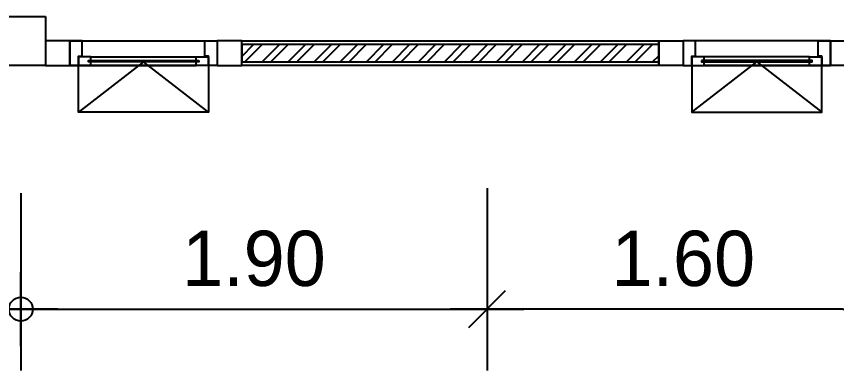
# Model space of a CAD drawing. Header units: inches. Extents: x -1366 to 1207, y -585 to 2554.
# Drawn here: x 729.733 to 733.076, y 2020.291 to 2021.733 of the extents above; entities that cross this region are included whole.
import ezdxf

# ---------------------------------------------------------------- set-up
doc = ezdxf.new("R2010")
doc.units = ezdxf.units.IN
doc.header["$MEASUREMENT"] = 0
doc.header["$PDSIZE"] = 0.05
doc.layers.get('DEFPOINTS').update_dxf_attribs({"linetype": 'CONTINUOUS'})
for name, color, linetype in [('COLM', 3, 'CONTINUOUS'), ('DIM', 7, 'CONTINUOUS'), ('WALL', 7, 'CONTINUOUS'), ('WALL_HATC', 251, 'CONTINUOUS'), ('wind', 7, 'CONTINUOUS')]:
    doc.layers.add(name, color=color, linetype=linetype)
doc.styles.add('style10', font='THSarabun.ttf')
doc.dimstyles.new('C-L100', dxfattribs={"dimtxt": 0.225, "dimasz": 0.15, "dimexe": 0.25, "dimexo": 0, "dimgap": 0.09, "dimtad": 1, "dimtih": 1, "dimtoh": 1, "dimzin": 0, "dimdsep": 46, "dimtxsty": 'style10', "dimblk1": 'B-2', "dimblk2": 'B-3', "dimsah": 1, "dimcen": 0.09, "dimdle": 0.18, "dimclrd": 1, "dimclre": 7, "dimclrt": 4, "dimadec": 0, "dimazin": 0, "dimtfac": 1, "dimtix": 1, "dimtmove": 2, "dimatfit": 3, "dimldrblk": 'B-2', "dimfxl": 1, "dimtolj": 1, "dimtzin": 0, "dimarcsym": 0})

# ---------------------------------------------------------------- blocks, each defined once
blk = doc.blocks.new('B-2')
at = {"layer": 'DIM', "color": 2}
blk.add_line((0, 1), (0, -1), dxfattribs=at)
at = {"layer": 'DIM'}
blk.add_line((-1, 0), (1, 0), dxfattribs=at)
at = {"layer": 'DIM', "color": 2}
blk.add_circle((0, 0), 0.325, dxfattribs=at)
blk = doc.blocks.new('B-3')
at = {"layer": 'DIM', "color": 7}
blk.add_line((-0.495, -0.495), (0.495, 0.495), dxfattribs=at)
at = {"layer": 'DIM'}
blk.add_line((-1, 0), (1, 0), dxfattribs=at)
blk = doc.blocks.new('*D751')
at = {"layer": 'DEFPOINTS', "color": 0, "transparency": 16777216}
for p in [(727.3515, 2021.0338), (729.7515, 2021.0134), (727.3515, 2020.541)]:
    blk.add_point(p, dxfattribs=at)
at = {"layer": 'DIM', "color": 7, "lineweight": -2, "transparency": 16777216}
for p, q in [((727.3515, 2021.0338), (727.3515, 2020.291)), ((729.7515, 2021.0134), (729.7515, 2020.291))]:
    blk.add_line(p, q, dxfattribs=at)
at = {"layer": 'DIM', "color": 1, "lineweight": -2, "transparency": 16777216}
blk.add_line((729.6015, 2020.541), (727.5015, 2020.541), dxfattribs=at)
at = {"layer": 'DIM', "color": 1, "lineweight": -2, "transparency": 16777216, "xscale": 0.15, "yscale": 0.15, "zscale": 0.15}
blk.add_blockref('B-2', (729.7515, 2020.541), dxfattribs=at)
at = {"layer": 'DIM', "color": 1, "lineweight": -2, "transparency": 16777216, "xscale": 0.15, "yscale": 0.15, "zscale": 0.15, "rotation": 180}
blk.add_blockref('B-3', (727.3515, 2020.541), dxfattribs=at)
at = {"layer": 'DIM', "color": 4, "transparency": 16777216, "insert": (728.5515, 2020.7473), "char_height": 0.225, "attachment_point": 5, "style": 'style10'}
blk.add_mtext('\\A1;2.40', dxfattribs=at)
blk = doc.blocks.new('*D753')
at = {"layer": 'DEFPOINTS', "color": 0, "transparency": 16777216}
for p in [(731.6515, 2021.0338), (729.7515, 2021.0134), (731.6515, 2020.5411)]:
    blk.add_point(p, dxfattribs=at)
at = {"layer": 'DIM', "color": 7, "lineweight": -2, "transparency": 16777216}
for p, q in [((731.6515, 2021.0338), (731.6515, 2020.2911)), ((729.7515, 2021.0134), (729.7515, 2020.2911))]:
    blk.add_line(p, q, dxfattribs=at)
at = {"layer": 'DIM', "color": 1, "lineweight": -2, "transparency": 16777216}
blk.add_line((729.9015, 2020.5411), (731.5015, 2020.5411), dxfattribs=at)
at = {"layer": 'DIM', "color": 1, "lineweight": -2, "transparency": 16777216, "xscale": 0.15, "yscale": 0.15, "zscale": 0.15, "rotation": 180}
blk.add_blockref('B-2', (729.7515, 2020.5411), dxfattribs=at)
at = {"layer": 'DIM', "color": 1, "lineweight": -2, "transparency": 16777216, "xscale": 0.15, "yscale": 0.15, "zscale": 0.15}
blk.add_blockref('B-3', (731.6515, 2020.5411), dxfattribs=at)
at = {"layer": 'DIM', "color": 4, "transparency": 16777216, "insert": (730.7015, 2020.7464), "char_height": 0.225, "attachment_point": 5, "style": 'style10'}
blk.add_mtext('\\A1;1.90', dxfattribs=at)
blk = doc.blocks.new('*D754')
at = {"layer": 'DEFPOINTS', "color": 0, "transparency": 16777216}
for p in [(731.6515, 2021.0338), (733.2515, 2021.0134), (731.6515, 2020.5411)]:
    blk.add_point(p, dxfattribs=at)
at = {"layer": 'DIM', "color": 7, "lineweight": -2, "transparency": 16777216}
for p, q in [((731.6515, 2021.0338), (731.6515, 2020.2911)), ((733.2515, 2021.0134), (733.2515, 2020.2911))]:
    blk.add_line(p, q, dxfattribs=at)
at = {"layer": 'DIM', "color": 1, "lineweight": -2, "transparency": 16777216}
blk.add_line((733.1015, 2020.5411), (731.8015, 2020.5411), dxfattribs=at)
at = {"layer": 'DIM', "color": 1, "lineweight": -2, "transparency": 16777216, "xscale": 0.15, "yscale": 0.15, "zscale": 0.15}
blk.add_blockref('B-2', (733.2515, 2020.5411), dxfattribs=at)
at = {"layer": 'DIM', "color": 1, "lineweight": -2, "transparency": 16777216, "xscale": 0.15, "yscale": 0.15, "zscale": 0.15, "rotation": 180}
blk.add_blockref('B-3', (731.6515, 2020.5411), dxfattribs=at)
at = {"layer": 'DIM', "color": 4, "transparency": 16777216, "insert": (732.4515, 2020.7464), "char_height": 0.225, "attachment_point": 5, "style": 'style10'}
blk.add_mtext('\\A1;1.60', dxfattribs=at)

msp = doc.modelspace()

# ---------------------------------------------------------------- hatches: boundary and pattern name
at = {"layer": 'WALL_HATC'}
h = msp.add_hatch(dxfattribs=at)
h.set_pattern_fill('ANSI32', color=256, scale=0.2, angle=0.0031, style=0)
h.set_pattern_definition([(224.99694, (710.5676, 2038.04404), (0.05303018, -0.05303584), []), (224.99694, (710.53225, 2038.044045), (0.05303018, -0.05303584), [])])
h.paths.add_polyline_path([(730.6516, 2021.5482), (732.3515, 2021.5482), (732.3515, 2021.6182), (730.6516, 2021.6182)])

# ---------------------------------------------------------------- linework, layer by layer
at = {"layer": 'COLM'}
msp.add_lwpolyline([(729.8515, 2021.7332), (729.8515, 2021.5332), (729.6515, 2021.5332), (729.6515, 2021.7332)], close=True, dxfattribs=at)
at = {"layer": 'WALL'}
for points in [[(729.8516, 2021.5332), (729.9516, 2021.5332), (729.9516, 2021.6332), (729.8516, 2021.6332)], [(730.6516, 2021.5332), (730.6516, 2021.6332), (730.5516, 2021.6332), (730.5516, 2021.5332)], [(732.3515, 2021.5332), (730.6516, 2021.5332), (730.6516, 2021.6332), (732.3515, 2021.6332)], [(732.3515, 2021.5332), (732.3515, 2021.6332), (732.4515, 2021.6332), (732.4515, 2021.5332)], [(733.1515, 2021.5332), (733.0515, 2021.5332), (733.0515, 2021.6332), (733.1515, 2021.6332)]]:
    msp.add_lwpolyline(points, close=True, dxfattribs=at)
at = {"layer": 'WALL_HATC'}
msp.add_lwpolyline([(730.6516, 2021.5482), (732.3515, 2021.5482), (732.3515, 2021.6182), (730.6516, 2021.6182), (730.6516, 2021.5482)], dxfattribs=at)
at = {"layer": 'wind', "color": 8, "linetype": 'Continuous'}
for p, q in [((730.0366, 2021.5682), (730.4666, 2021.5682)), ((732.9665, 2021.5682), (732.5365, 2021.5682)), ((730.0366, 2021.5332), (730.4666, 2021.5332)), ((732.9665, 2021.5332), (732.5365, 2021.5332))]:
    msp.add_line(p, q, dxfattribs=at)
at = {"layer": 'wind'}
for points in [[(729.9516, 2021.5332), (729.9866, 2021.5332), (729.9866, 2021.5712), (730.0016, 2021.5712), (730.0016, 2021.6332), (729.9516, 2021.6332)], [(730.5516, 2021.5332), (730.5166, 2021.5332), (730.5166, 2021.5712), (730.5016, 2021.5712), (730.5016, 2021.6332), (730.5516, 2021.6332)], [(732.4515, 2021.5332), (732.4865, 2021.5332), (732.4865, 2021.5712), (732.5015, 2021.5712), (732.5015, 2021.6332), (732.4515, 2021.6332)], [(733.0515, 2021.5332), (733.0165, 2021.5332), (733.0165, 2021.5712), (733.0015, 2021.5712), (733.0015, 2021.6332), (733.0515, 2021.6332)], [(729.9866, 2021.5332), (730.0366, 2021.5332), (730.0366, 2021.5682), (729.9866, 2021.5682)], [(730.5166, 2021.5332), (730.4666, 2021.5332), (730.4666, 2021.5682), (730.5166, 2021.5682)], [(732.4865, 2021.5332), (732.5365, 2021.5332), (732.5365, 2021.5682), (732.4865, 2021.5682)], [(733.0165, 2021.5332), (732.9665, 2021.5332), (732.9665, 2021.5682), (733.0165, 2021.5682)]]:
    msp.add_lwpolyline(points, close=True, dxfattribs=at)
at = {"layer": 'wind', "color": 8, "linetype": 'Continuous'}
for points in [[(729.9516, 2021.6332), (730.5516, 2021.6332), (730.5516, 2021.5332), (729.9516, 2021.5332)], [(733.0515, 2021.6332), (732.4515, 2021.6332), (732.4515, 2021.5332), (733.0515, 2021.5332)]]:
    msp.add_lwpolyline(points, close=True, dxfattribs=at)
at = {"layer": 'wind', "color": 251, "linetype": 'Continuous'}
for points in [[(730.5166, 2021.3431), (730.2516, 2021.5477), (729.9866, 2021.3431)], [(732.4865, 2021.3431), (732.7515, 2021.5477), (733.0165, 2021.3431)]]:
    msp.add_lwpolyline(points, dxfattribs=at)
at = {"layer": 'wind', "color": 8, "linetype": 'Continuous'}
for points in [[(730.5166, 2021.5332), (730.5166, 2021.3431), (729.9866, 2021.3431), (729.9866, 2021.5332)], [(732.4865, 2021.5332), (732.4865, 2021.3431), (733.0165, 2021.3431), (733.0165, 2021.5332)]]:
    msp.add_lwpolyline(points, dxfattribs=at)
at = {"layer": 'wind', "color": 6}
for points in [[(730.4766, 2021.5537), (730.4766, 2021.5477), (730.0266, 2021.5477), (730.0266, 2021.5537)], [(732.5265, 2021.5537), (732.5265, 2021.5477), (732.9765, 2021.5477), (732.9765, 2021.5537)]]:
    msp.add_lwpolyline(points, close=True, dxfattribs=at)

# ---------------------------------------------------------------- dimensions: what is measured, and where the dimension line sits
at = {"layer": 'DIM'}
dim = msp.add_linear_dim(base=(727.3515, 2020.541), p1=(729.7515, 2021.0134), p2=(727.3515, 2021.0338), dimstyle='C-L100', dxfattribs=at)
dim.commit()
dim.dimension.update_dxf_attribs({"geometry": '*D751', "text_midpoint": (728.5515, 2020.7473)})
dim = msp.add_linear_dim(base=(731.6515, 2020.5411), p1=(729.7515, 2021.0134), p2=(731.6515, 2021.0338), angle=180, dimstyle='C-L100', dxfattribs=at)
dim.commit()
dim.dimension.update_dxf_attribs({"geometry": '*D753', "text_midpoint": (730.7015, 2020.7464)})
dim = msp.add_linear_dim(base=(731.6515, 2020.5411), p1=(733.2515, 2021.0134), p2=(731.6515, 2021.0338), dimstyle='C-L100', override={"dimtxsty": 'style10', "dimldrblk": 'B-2'}, dxfattribs=at)
dim.commit()
dim.dimension.update_dxf_attribs({"geometry": '*D754', "text_midpoint": (732.4515, 2020.7464)})

doc.saveas('drawing.dxf')
